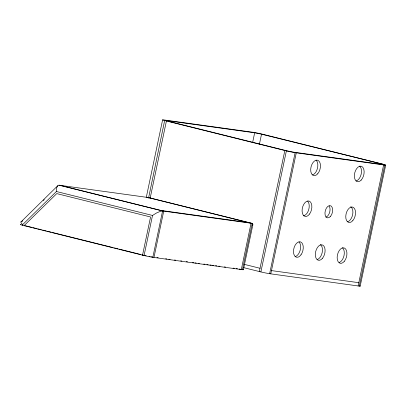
<?xml version="1.0" encoding="UTF-8"?>
<svg xmlns="http://www.w3.org/2000/svg" width="406" height="406" viewBox="0 0 406 406"><rect width="100%" height="100%" fill="white"/><g stroke="black" fill="none" stroke-linecap="round" stroke-linejoin="round"><path stroke-width="0.61" d="M243.387 269.736L252.872 224.716L252.365 223.437L148.647 197.585L58.85 185.177L57.723 185.77L20.807 222.107L21.366 223.32L22.706 224.594L22.563 225.264L144.338 255.602A7.384 0.376 11.9 0 0 152.62 257.277L242.605 269.741A7.384 0.376 11.9 0 0 242.636 269.406M22.563 225.264L22.492 224.427M146.267 197.458L162.613 119.871M148.53 198.209L164.643 120.567A7.384 0.376 11.9 0 1 163.395 119.866L253.38 132.331A7.384 0.376 11.9 0 1 261.662 134.005L383.67 164.4A7.384 0.376 11.9 0 1 384.924 165.105L294.934 152.636A7.384 0.376 11.9 0 1 286.651 150.961L164.877 120.623M150.088 198.488L166.419 121.008M144.069 255.536L152.514 215.454L156.721 212.871L160.411 211.353L162.593 210.973L252.207 223.386L242.443 269.721L239.215 269.026M152.829 257.308L162.593 210.973L59.032 185.172M153.96 257.465L163.725 211.13L60.164 185.329M252.71 142.095L254.669 132.798L261.53 134.183L383.437 164.344M259.439 144.1L261.53 134.183M241.311 269.564L251.075 223.229L147.515 197.428M259.338 271.548L284.845 150.514M359.863 285.941A7.384 0.376 11.9 0 1 359.417 286.134L269.427 273.669A7.384 0.376 11.9 0 1 261.144 271.995L260.88 271.929L286.382 150.895M269.635 273.7L295.142 152.666M270.772 273.857L296.278 152.823M358.117 285.961L383.624 164.927L380.99 164.268L293.645 152.169L286.788 150.783L168.358 121.277L167.323 120.699L254.669 132.798M359.254 286.118L384.761 165.085M360.193 286.128L385.7 165.095M252.639 225.366L252.872 224.716M57.723 185.77L56.607 187.927L56.419 191.515L22.706 224.594M21.843 221.661L22.741 220.783M43.351 200.559L44.244 199.676M20.939 221.864L21.68 221.651M161.096 210.47L248.442 222.574M25.558 225.848L24.101 225.65L56.754 193.606L150.575 216.982L142.531 255.151L144.47 255.42L142.019 254.811M271.462 270.594L358.808 282.693M151.331 256.81L152.58 256.983M156.944 257.587L158.193 257.759M165.678 258.795L166.927 258.967M168.8 259.231L170.048 259.404M174.418 260.007L175.661 260.18M180.655 260.87L181.903 261.043M186.268 261.647L187.516 261.824M192.51 262.515L193.758 262.687M195.002 262.86L196.25 263.032M198.123 263.291L199.371 263.464M203.741 264.067L204.984 264.24M206.857 264.499L208.105 264.676M209.978 264.935L211.227 265.108M212.475 265.28L213.723 265.453M215.591 265.712L216.84 265.884M218.712 266.143L219.961 266.316M224.33 266.92L225.574 267.092M233.064 268.133L234.313 268.305M236.18 268.564L237.429 268.736M145.043 255.536L146.185 255.77M149.043 256.348L150.19 256.577M56.419 191.515L152.514 215.454M244.072 264.306L260.028 268.28M243.387 267.574L260.88 271.929M26.045 225.919L31.566 227.294M32.795 227.599L36.474 228.517M37.702 228.822L41.382 229.74M42.61 230.045L46.294 230.963M47.522 231.268L51.202 232.186M52.43 232.491L113.178 247.624M114.406 247.929L118.085 248.848M119.313 249.152L140.791 254.506M379.955 163.689L380.99 164.268M316.056 160.162A7.937 4.639 -76 0 1 317.482 168.211A7.937 4.639 -76 0 1 312.559 174.89M359.559 166.074A7.937 4.639 -76 0 1 361.157 174.25A7.937 4.639 -76 0 1 356.026 180.995M307.652 201.168A7.937 4.639 -76 0 1 308.677 209.78A7.937 4.639 -76 0 1 303.277 215.83M350.733 206.745A7.937 4.639 -76 0 1 352.647 214.642A7.937 4.639 -76 0 1 347.693 221.742M299.034 241.976A7.937 4.639 -76 0 1 300.181 250.228A7.937 4.639 -76 0 1 295.116 256.592M342.38 247.741A7.937 4.639 -76 0 1 344.014 255.613A7.937 4.639 -76 0 1 339.213 262.525M329.119 206.03A6.268 3.659 -76 0 1 329.621 212.379A6.268 3.659 -76 0 1 325.876 217.124M320.349 244.574A7.937 4.639 -76 0 1 322.186 252.542A7.937 4.639 -76 0 1 317.193 259.561M22.33 225.203A7.384 0.376 11.9 0 1 21.076 224.503M317.68 173.824A7.937 4.639 -76 0 0 318.35 160.563A7.937 4.639 -76 0 0 310.702 169.282A7.937 4.639 -76 0 0 317.68 173.824M361.167 180.081A7.937 4.639 -76 0 0 362.193 166.729A7.937 4.639 -76 0 0 354.397 175.006A7.937 4.639 -76 0 0 361.167 180.081M309.595 213.998A7.937 4.639 -76 0 0 309.24 201.122A7.937 4.639 -76 0 0 302.089 211.013A7.937 4.639 -76 0 0 309.595 213.998M352.809 220.631A7.937 4.639 -76 0 0 353.367 207.4A7.937 4.639 -76 0 0 345.77 216.251A7.937 4.639 -76 0 0 352.809 220.631M301.013 254.79A7.937 4.639 -76 0 0 300.618 241.935A7.937 4.639 -76 0 0 293.487 251.872A7.937 4.639 -76 0 0 301.013 254.79M344.313 261.327A7.937 4.639 -76 0 0 344.664 248.162A7.937 4.639 -76 0 0 337.158 257.262A7.937 4.639 -76 0 0 344.313 261.327M330.474 216.423A6.268 3.659 -76 0 0 331.002 205.954A6.268 3.659 -76 0 0 324.962 212.835A6.268 3.659 -76 0 0 330.474 216.423M322.313 258.495A7.937 4.639 -76 0 0 322.983 245.229A7.937 4.639 -76 0 0 315.335 253.948A7.937 4.639 -76 0 0 322.313 258.495"/></g></svg>
